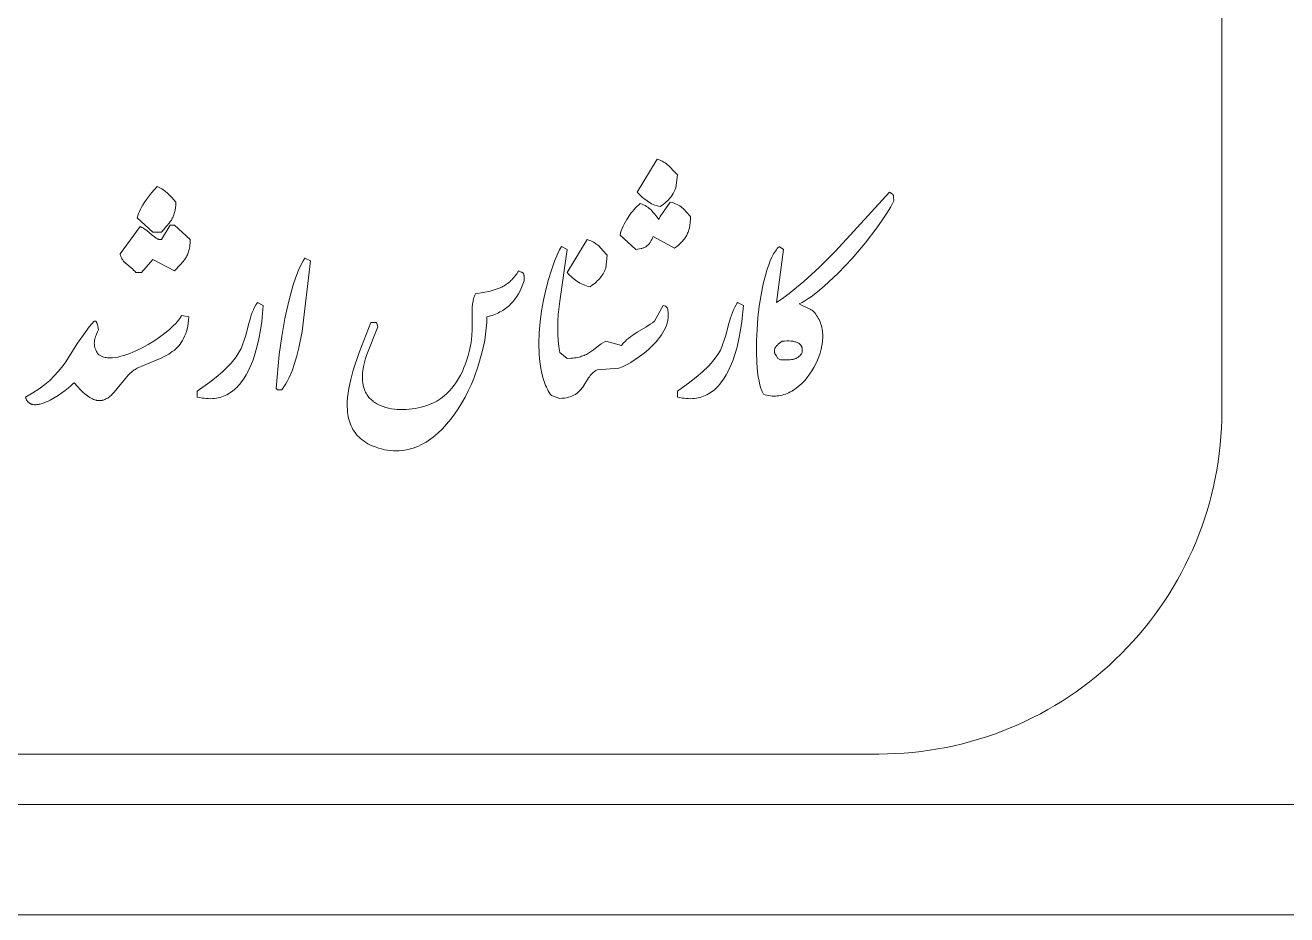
# Model space of a CAD drawing. Header units: metres. Extents: x 236 to 355, y 67 to 475.
# Drawn here: x 296.351 to 297.454, y 391.087 to 391.865 of the extents above; entities that cross this region are included whole.
import ezdxf

# ---------------------------------------------------------------- set-up
doc = ezdxf.new("R2010")
doc.units = ezdxf.units.M
doc.header["$LTSCALE"] = 0.007
doc.header["$MEASUREMENT"] = 0
doc.layers.add('6', color=6, linetype='Continuous')
doc.layers.add('H', color=7, linetype='Continuous')
doc.layers.add('decoration', color=251, linetype='Continuous', lineweight=18)

msp = doc.modelspace()

# ---------------------------------------------------------------- linework, layer by layer
at = {"layer": '6', "lineweight": 5}
for points in [[(311.8328, 410.4795), (283.7399, 410.4795), (283.7399, 391.0867), (311.8328, 391.0867)], [(311.7364, 410.3831), (283.8364, 410.3831), (283.8364, 391.1831), (311.7364, 391.1831)]]:
    msp.add_lwpolyline(points, close=True, dxfattribs=at)
at = {"layer": 'decoration', "lineweight": 5, "ltscale": 0.5}
msp.add_lwpolyline([(293.8474, 392.6138), (297.0975, 392.6138, -0.414214), (297.3975, 392.3138), (297.3975, 391.5272, -0.414214), (297.0975, 391.2272), (293.8474, 391.2272, -0.414214), (293.5474, 391.5272), (293.5474, 392.3138, -0.414214)], format="xyb", close=True, dxfattribs=at)
at = {"layer": 'H', "lineweight": 5}
for points in [[(296.9037, 391.7475), (296.9053, 391.747), (296.9068, 391.7464), (296.9081, 391.7457), (296.9094, 391.745), (296.9106, 391.7443), (296.9117, 391.7435), (296.9127, 391.7427), (296.9138, 391.7418), (296.9157, 391.74), (296.9175, 391.738), (296.9213, 391.7338), (296.92, 391.7225), (296.9195, 391.7211), (296.9189, 391.7198), (296.9182, 391.7186), (296.9176, 391.7174), (296.9168, 391.7162), (296.9161, 391.7151), (296.9153, 391.7141), (296.9144, 391.7131), (296.9135, 391.7121), (296.9126, 391.7112), (296.9116, 391.7102), (296.9106, 391.7094), (296.9085, 391.7077), (296.9062, 391.7062), (296.9047, 391.7065), (296.9031, 391.7069), (296.9016, 391.7074), (296.9002, 391.708), (296.8988, 391.7086), (296.8974, 391.7093), (296.8961, 391.7101), (296.8948, 391.711), (296.8936, 391.7119), (296.8924, 391.7128), (296.8901, 391.7147), (296.8881, 391.7167), (296.8862, 391.7187)], [(296.4665, 391.7237), (296.4692, 391.7223), (296.4704, 391.7216), (296.4715, 391.7208), (296.4726, 391.7201), (296.4736, 391.7193), (296.4755, 391.7177), (296.4773, 391.716), (296.4791, 391.7141), (296.4827, 391.7099), (296.4826, 391.7073), (296.4824, 391.705), (296.4821, 391.7028), (296.4818, 391.7018), (296.4816, 391.7008), (296.4813, 391.6999), (296.481, 391.699), (296.4807, 391.6981), (296.4803, 391.6973), (296.48, 391.6965), (296.4796, 391.6958), (296.4788, 391.6943), (296.4778, 391.6929), (296.4769, 391.6916), (296.4748, 391.6891), (296.4702, 391.6836), (296.4627, 391.6836), (296.4489, 391.6962), (296.4495, 391.6981), (296.4501, 391.7), (296.4509, 391.7019), (296.4518, 391.7038), (296.4528, 391.7057), (296.4539, 391.7076), (296.4562, 391.7112), (296.4587, 391.7147), (296.4613, 391.718)], [(297.1069, 391.7187), (297.1091, 391.7173), (297.1092, 391.7172), (297.1094, 391.7171), (297.1095, 391.7169), (297.1097, 391.7168), (297.1097, 391.7168), (297.1097, 391.7168), (297.1097, 391.7167), (297.1098, 391.7167), (297.1098, 391.7166), (297.1099, 391.7166), (297.1099, 391.7165), (297.1099, 391.7165), (297.1099, 391.7165), (297.11, 391.7164), (297.11, 391.7164), (297.11, 391.7164), (297.11, 391.7164), (297.11, 391.7164), (297.11, 391.7164), (297.11, 391.7164), (297.11, 391.7164), (297.11, 391.7164), (297.11, 391.7164), (297.11, 391.7164), (297.11, 391.7164), (297.11, 391.7164), (297.11, 391.7164), (297.11, 391.7164), (297.11, 391.7164), (297.11, 391.7164), (297.11, 391.7164), (297.11, 391.7163), (297.11, 391.7163), (297.1101, 391.7162), (297.1101, 391.7162), (297.1101, 391.716), (297.1102, 391.7158), (297.1102, 391.7156), (297.1103, 391.7152), (297.1104, 391.7146), (297.1107, 391.7112), (297.1079, 391.7059), (297.1045, 391.7002), (297.1005, 391.6941), (297.0959, 391.6876), (297.0856, 391.6742), (297.0741, 391.6607), (297.0619, 391.6478), (297.0498, 391.6364), (297.0439, 391.6315), (297.0383, 391.6272), (297.0355, 391.6254), (297.0329, 391.6237), (297.0304, 391.6222), (297.0279, 391.621), (297.0304, 391.6197), (297.0376, 391.6163), (297.0384, 391.6159), (297.0391, 391.6154), (297.0395, 391.6151), (297.0398, 391.6148), (297.0401, 391.6145), (297.0405, 391.6142), (297.0408, 391.6139), (297.0411, 391.6136), (297.0415, 391.6132), (297.0418, 391.6128), (297.0421, 391.6124), (297.0424, 391.6119), (297.043, 391.6109), (297.0438, 391.6097), (297.0446, 391.6085), (297.0453, 391.6072), (297.0459, 391.6059), (297.0464, 391.6045), (297.0469, 391.6031), (297.0473, 391.6017), (297.0477, 391.6002), (297.048, 391.5987), (297.0482, 391.5972), (297.0483, 391.5957), (297.0484, 391.5941), (297.0485, 391.5926), (297.0484, 391.591), (297.0483, 391.5894), (297.0482, 391.5878), (297.0477, 391.5845), (297.047, 391.5813), (297.0461, 391.578), (297.0451, 391.5748), (297.0438, 391.5716), (297.0423, 391.5684), (297.0407, 391.5653), (297.0389, 391.5624), (297.037, 391.5595), (297.0349, 391.5567), (297.0327, 391.5541), (297.0304, 391.5517), (297.028, 391.5495), (297.0254, 391.5474), (297.0241, 391.5465), (297.0228, 391.5456), (297.0215, 391.5447), (297.0201, 391.544), (297.0187, 391.5433), (297.0173, 391.5426), (297.0159, 391.5421), (297.0145, 391.5416), (297.013, 391.5412), (297.0116, 391.5408), (297.0101, 391.5405), (297.0086, 391.5404), (297.0072, 391.5403), (297.0057, 391.5402), (297.0042, 391.5403), (297.0027, 391.5405), (297.0011, 391.5407), (296.9996, 391.541), (296.9981, 391.5415), (296.9966, 391.542), (296.996, 391.5431), (296.9955, 391.5444), (296.9949, 391.5457), (296.9944, 391.5471), (296.9935, 391.5501), (296.9928, 391.5535), (296.9921, 391.5571), (296.9915, 391.5611), (296.9908, 391.5696), (296.9904, 391.5788), (296.9905, 391.5886), (296.991, 391.5987), (296.9918, 391.6089), (296.993, 391.6191), (296.9946, 391.629), (296.9965, 391.6384), (296.9987, 391.6471), (296.9999, 391.6512), (297.0012, 391.655), (297.0026, 391.6585), (297.004, 391.6617), (297.0055, 391.6646), (297.0063, 391.6659), (297.0071, 391.6672), (297.0079, 391.6683), (297.0087, 391.6693), (297.0095, 391.6703), (297.01, 391.6707), (297.0104, 391.6711), (297.0141, 391.6686), (297.0079, 391.6222), (297.0105, 391.6239), (297.0133, 391.6257), (297.0192, 391.63), (297.032, 391.6406), (297.0456, 391.6532), (297.0595, 391.667)], [(296.9151, 391.7099), (296.9168, 391.7096), (296.9184, 391.7091), (296.9198, 391.7086), (296.9211, 391.708), (296.9217, 391.7077), (296.9223, 391.7073), (296.9234, 391.7067), (296.9245, 391.7059), (296.9255, 391.7051), (296.9264, 391.7043), (296.9273, 391.7034), (296.929, 391.7015), (296.9327, 391.6974), (296.9327, 391.6947), (296.9325, 391.6922), (296.9322, 391.6898), (296.9318, 391.6876), (296.9316, 391.6866), (296.9313, 391.6856), (296.931, 391.6846), (296.9307, 391.6837), (296.9303, 391.6828), (296.9299, 391.6819), (296.9295, 391.6811), (296.9291, 391.6803), (296.9286, 391.6795), (296.9281, 391.6787), (296.9276, 391.678), (296.927, 391.6773), (296.9259, 391.6759), (296.9246, 391.6746), (296.9233, 391.6733), (296.9219, 391.6721), (296.9189, 391.6698), (296.9001, 391.6799), (296.8996, 391.6786), (296.8991, 391.6774), (296.8985, 391.6763), (296.8979, 391.6753), (296.8976, 391.6748), (296.8973, 391.6743), (296.8969, 391.6739), (296.8966, 391.6735), (296.8962, 391.673), (296.8958, 391.6726), (296.8954, 391.6723), (296.895, 391.6719), (296.8946, 391.6716), (296.8941, 391.6713), (296.8936, 391.6709), (296.8931, 391.6707), (296.8926, 391.6704), (296.8921, 391.6701), (296.8915, 391.6699), (296.8909, 391.6697), (296.8903, 391.6695), (296.8896, 391.6693), (296.8882, 391.669), (296.8867, 391.6688), (296.8851, 391.6686), (296.8713, 391.6811), (296.8717, 391.683), (296.8723, 391.6849), (296.8731, 391.6869), (296.8739, 391.6888), (296.8749, 391.6908), (296.8759, 391.6927), (296.877, 391.6947), (296.8782, 391.6966), (296.8807, 391.7002), (296.8821, 391.7019), (296.8834, 391.7035), (296.8848, 391.705), (296.8861, 391.7063), (296.8875, 391.7076), (296.8888, 391.7087), (296.8904, 391.7081), (296.8918, 391.7075), (296.8931, 391.7069), (296.8943, 391.7062), (296.8954, 391.7055), (296.8964, 391.7047), (296.8974, 391.7039), (296.8983, 391.7031), (296.8992, 391.7022), (296.9, 391.7012), (296.9016, 391.6993), (296.9051, 391.6949), (296.9064, 391.6974)], [(296.4777, 391.6899), (296.4815, 391.6899), (296.4953, 391.6774), (296.4952, 391.6746), (296.495, 391.672), (296.4948, 391.6708), (296.4946, 391.6697), (296.4944, 391.6686), (296.4941, 391.6676), (296.4938, 391.6666), (296.4935, 391.6657), (296.4932, 391.6648), (296.4928, 391.6639), (296.4924, 391.6631), (296.492, 391.6622), (296.4915, 391.6615), (296.4911, 391.6607), (296.4901, 391.6593), (296.489, 391.6579), (296.4867, 391.6553), (296.4815, 391.6498), (296.4627, 391.6598), (296.4527, 391.6485), (296.4477, 391.6485), (296.4467, 391.6496), (296.4457, 391.6506), (296.4447, 391.6515), (296.4437, 391.6524), (296.4397, 391.6556), (296.4388, 391.6565), (296.4379, 391.6574), (296.4375, 391.6578), (296.437, 391.6583), (296.4366, 391.6588), (296.4362, 391.6594), (296.4359, 391.66), (296.4355, 391.6605), (296.4352, 391.6612), (296.4349, 391.6618), (296.4346, 391.6625), (296.4343, 391.6633), (296.4341, 391.664), (296.4339, 391.6648), (296.4514, 391.6886), (296.4522, 391.6883), (296.453, 391.6879), (296.4537, 391.6875), (296.4545, 391.6871), (296.4559, 391.6861), (296.4572, 391.6852), (296.4619, 391.6812), (296.464, 391.6795), (296.4651, 391.6788), (296.4656, 391.6784), (296.4661, 391.6782), (296.4666, 391.6779), (296.4671, 391.6777), (296.4674, 391.6776), (296.4676, 391.6775), (296.4679, 391.6774), (296.4681, 391.6774), (296.4684, 391.6773), (296.4686, 391.6773), (296.4689, 391.6773), (296.4692, 391.6773), (296.4694, 391.6773), (296.4697, 391.6773), (296.4699, 391.6773), (296.4702, 391.6774)], [(296.8199, 391.6711), (296.8249, 391.6686), (296.8185, 391.6233), (296.8172, 391.6116), (296.8168, 391.6059), (296.8167, 391.6002), (296.8167, 391.5945), (296.817, 391.589), (296.8177, 391.5836), (296.8186, 391.5784), (296.8249, 391.5733), (296.8283, 391.5734), (296.8298, 391.5735), (296.8313, 391.5737), (296.8327, 391.5739), (296.834, 391.5741), (296.8353, 391.5744), (296.8365, 391.5747), (296.8376, 391.5751), (296.8387, 391.5754), (296.8398, 391.5759), (296.8408, 391.5763), (296.8418, 391.5768), (296.8427, 391.5773), (296.8445, 391.5784), (296.8462, 391.5795), (296.8479, 391.5807), (296.8512, 391.5833), (296.8547, 391.5859), (296.8566, 391.5871), (296.8587, 391.5884), (296.8725, 391.5846), (296.8733, 391.5856), (296.874, 391.5865), (296.8756, 391.5881), (296.8772, 391.5897), (296.8789, 391.5911), (296.8806, 391.5925), (296.8824, 391.5937), (296.8862, 391.5961), (296.8938, 391.6006), (296.8976, 391.6031), (296.8995, 391.6045), (296.9014, 391.6059), (296.9089, 391.6197), (296.91, 391.6193), (296.9107, 391.619), (296.9111, 391.6189), (296.9112, 391.6189), (296.9112, 391.6189), (296.9112, 391.6189), (296.9112, 391.6189), (296.9112, 391.6189), (296.9112, 391.6189), (296.9112, 391.6189), (296.9112, 391.6189), (296.9112, 391.6189), (296.9112, 391.6189), (296.9112, 391.6189), (296.9112, 391.6189), (296.9112, 391.6189), (296.9112, 391.6189), (296.9112, 391.6189), (296.9112, 391.6189), (296.9112, 391.6189), (296.9112, 391.6189), (296.9112, 391.6189), (296.9112, 391.6189), (296.9112, 391.6189), (296.9112, 391.6189), (296.9112, 391.6189), (296.9112, 391.6189), (296.9112, 391.6189), (296.9112, 391.6189), (296.9112, 391.6189), (296.9112, 391.6189), (296.9112, 391.6189), (296.9112, 391.6189), (296.9112, 391.6189), (296.9112, 391.6189), (296.9112, 391.6189), (296.9112, 391.6189), (296.9112, 391.6189), (296.9112, 391.6189), (296.9112, 391.6189), (296.9112, 391.6189), (296.9112, 391.6189), (296.9112, 391.6189), (296.9112, 391.6189), (296.9112, 391.6189), (296.9112, 391.6189), (296.9112, 391.6189), (296.9112, 391.6189), (296.9112, 391.6189), (296.9112, 391.6189), (296.9112, 391.6189), (296.9112, 391.6189), (296.9112, 391.6189), (296.9112, 391.6189), (296.9112, 391.6189), (296.9112, 391.6189), (296.9112, 391.6189), (296.9112, 391.6189), (296.9112, 391.6189), (296.9112, 391.6189), (296.9112, 391.6189), (296.9112, 391.6189), (296.9112, 391.6189), (296.9112, 391.6189), (296.9112, 391.6189), (296.9112, 391.6189), (296.9112, 391.6189), (296.9112, 391.6189), (296.9113, 391.6188), (296.9113, 391.6188), (296.9113, 391.6188), (296.9113, 391.6188), (296.9113, 391.6188), (296.9113, 391.6188), (296.9113, 391.6188), (296.9113, 391.6188), (296.9113, 391.6188), (296.9113, 391.6188), (296.9113, 391.6188), (296.9113, 391.6188), (296.9113, 391.6188), (296.9113, 391.6188), (296.9113, 391.6188), (296.9113, 391.6188), (296.9113, 391.6188), (296.9113, 391.6188), (296.9113, 391.6188), (296.9113, 391.6188), (296.9113, 391.6188), (296.9113, 391.6188), (296.9113, 391.6188), (296.9113, 391.6188), (296.9113, 391.6188), (296.9113, 391.6188), (296.9113, 391.6188), (296.9113, 391.6188), (296.9113, 391.6188), (296.9113, 391.6188), (296.9113, 391.6188), (296.9113, 391.6188), (296.9113, 391.6188), (296.9113, 391.6188), (296.9113, 391.6188), (296.9113, 391.6188), (296.9113, 391.6188), (296.9113, 391.6188), (296.9113, 391.6188), (296.9113, 391.6188), (296.9113, 391.6188), (296.9113, 391.6188), (296.9113, 391.6188), (296.9113, 391.6188), (296.9113, 391.6188), (296.9113, 391.6188), (296.9113, 391.6188), (296.9113, 391.6188), (296.9113, 391.6188), (296.9113, 391.6188), (296.9126, 391.6172), (296.9129, 391.6161), (296.9131, 391.615), (296.9132, 391.6139), (296.9133, 391.6128), (296.9134, 391.6117), (296.9134, 391.6106), (296.9133, 391.6095), (296.9132, 391.6084), (296.9131, 391.6074), (296.9129, 391.6063), (296.9126, 391.6052), (296.9123, 391.6042), (296.912, 391.6031), (296.9117, 391.602), (296.9108, 391.6), (296.9098, 391.5979), (296.9087, 391.5959), (296.9075, 391.5939), (296.9061, 391.5919), (296.9046, 391.59), (296.9031, 391.5881), (296.9014, 391.5863), (296.8997, 391.5845), (296.8961, 391.5811), (296.8922, 391.5779), (296.8883, 391.5749), (296.8844, 391.5722), (296.8805, 391.5698), (296.8768, 391.5677), (296.8732, 391.566), (296.87, 391.5646), (296.8512, 391.5633), (296.85, 391.5626), (296.8489, 391.5618), (296.8478, 391.5609), (296.8469, 391.56), (296.846, 391.5591), (296.8451, 391.5582), (296.8444, 391.5572), (296.8436, 391.5562), (296.8385, 391.5482), (296.8378, 391.5472), (296.8371, 391.5463), (296.8363, 391.5454), (296.8355, 391.5445), (296.8346, 391.5437), (296.8336, 391.5429), (296.8326, 391.5421), (296.8321, 391.5418), (296.8315, 391.5414), (296.8309, 391.5411), (296.8303, 391.5408), (296.829, 391.5402), (296.8276, 391.5397), (296.8261, 391.5393), (296.8244, 391.5389), (296.8226, 391.5386), (296.8207, 391.5384), (296.8186, 391.5382), (296.8111, 391.5408), (296.8102, 391.5421), (296.8092, 391.5435), (296.8084, 391.5449), (296.8076, 391.5464), (296.8068, 391.548), (296.8061, 391.5496), (296.8048, 391.553), (296.8037, 391.5567), (296.8027, 391.5605), (296.8019, 391.5644), (296.8013, 391.5686), (296.8008, 391.5729), (296.8005, 391.5772), (296.8003, 391.5863), (296.8006, 391.5957), (296.8014, 391.6052), (296.8026, 391.6148), (296.8043, 391.6242), (296.8062, 391.6334), (296.8085, 391.6422), (296.8111, 391.6505), (296.8139, 391.6582), (296.8168, 391.6651), (296.8183, 391.6682)], [(296.8424, 391.6774), (296.844, 391.6768), (296.8455, 391.6762), (296.8468, 391.6756), (296.8481, 391.6749), (296.8493, 391.6741), (296.8504, 391.6733), (296.8515, 391.6725), (296.8525, 391.6716), (296.8544, 391.6698), (296.8562, 391.6678), (296.86, 391.6636), (296.8587, 391.6523), (296.8582, 391.6509), (296.8576, 391.6496), (296.8569, 391.6484), (296.8563, 391.6472), (296.8555, 391.6461), (296.8548, 391.645), (296.854, 391.6439), (296.8531, 391.6429), (296.8522, 391.6419), (296.8513, 391.641), (296.8503, 391.6401), (296.8493, 391.6392), (296.8472, 391.6376), (296.845, 391.636), (296.8434, 391.6363), (296.8418, 391.6367), (296.8403, 391.6372), (296.8389, 391.6378), (296.8375, 391.6384), (296.8361, 391.6392), (296.8348, 391.64), (296.8335, 391.6408), (296.8323, 391.6417), (296.8311, 391.6426), (296.8288, 391.6445), (296.8268, 391.6465), (296.8249, 391.6485)], [(296.5955, 391.6611), (296.6006, 391.6586), (296.5931, 391.5969), (296.5903, 391.5824), (296.5885, 391.5755), (296.5865, 391.5689), (296.5843, 391.5625), (296.5817, 391.5566), (296.5803, 391.5537), (296.5788, 391.551), (296.5772, 391.5483), (296.5755, 391.5458), (296.5717, 391.5458), (296.5705, 391.547), (296.5732, 391.5767), (296.5754, 391.5925), (296.5781, 391.6082), (296.5814, 391.6234), (296.5854, 391.6377), (296.5877, 391.6442), (296.5901, 391.6504), (296.5927, 391.656), (296.5941, 391.6586)], [(296.7823, 391.6498), (296.7841, 391.6491), (296.7848, 391.6488), (296.7854, 391.6486), (296.7857, 391.6484), (296.7859, 391.6483), (296.786, 391.6482), (296.7861, 391.6481), (296.7862, 391.6481), (296.7862, 391.6481), (296.7862, 391.6481), (296.7862, 391.6481), (296.7862, 391.648), (296.7862, 391.648), (296.7862, 391.648), (296.7863, 391.648), (296.7863, 391.648), (296.7863, 391.648), (296.7864, 391.6479), (296.7864, 391.6479), (296.7864, 391.6479), (296.7864, 391.6479), (296.7864, 391.6479), (296.7864, 391.6479), (296.7864, 391.6479), (296.7864, 391.6479), (296.7864, 391.6479), (296.7864, 391.6479), (296.7864, 391.6479), (296.7864, 391.6479), (296.7864, 391.6479), (296.7864, 391.6479), (296.7864, 391.6479), (296.7864, 391.6479), (296.7865, 391.6479), (296.7865, 391.6479), (296.7865, 391.6479), (296.7865, 391.6479), (296.7865, 391.6478), (296.7865, 391.6478), (296.7865, 391.6478), (296.7865, 391.6478), (296.7865, 391.6478), (296.7865, 391.6478), (296.7865, 391.6478), (296.7865, 391.6478), (296.7865, 391.6478), (296.7865, 391.6478), (296.7865, 391.6478), (296.7865, 391.6478), (296.7866, 391.6477), (296.7866, 391.6477), (296.7866, 391.6477), (296.7866, 391.6477), (296.7866, 391.6477), (296.7866, 391.6477), (296.7866, 391.6477), (296.7866, 391.6477), (296.7866, 391.6477), (296.7866, 391.6477), (296.7866, 391.6477), (296.7866, 391.6477), (296.7866, 391.6477), (296.7866, 391.6476), (296.7866, 391.6476), (296.7866, 391.6476), (296.7866, 391.6476), (296.7866, 391.6476), (296.7866, 391.6476), (296.7866, 391.6476), (296.7866, 391.6476), (296.7866, 391.6476), (296.7866, 391.6476), (296.7867, 391.6476), (296.7867, 391.6476), (296.7867, 391.6476), (296.7867, 391.6476), (296.7867, 391.6475), (296.7867, 391.6475), (296.7868, 391.6474), (296.7868, 391.6474), (296.7868, 391.6474), (296.7868, 391.6474), (296.7868, 391.6474), (296.7868, 391.6474), (296.7868, 391.6474), (296.7868, 391.6474), (296.7868, 391.6474), (296.7868, 391.6474), (296.7868, 391.6474), (296.7868, 391.6474), (296.7868, 391.6474), (296.7868, 391.6474), (296.7868, 391.6474), (296.7868, 391.6474), (296.7868, 391.6474), (296.7868, 391.6473), (296.7869, 391.6472), (296.7869, 391.6471), (296.7869, 391.647), (296.787, 391.6469), (296.787, 391.6468), (296.787, 391.6467), (296.7871, 391.6464), (296.7871, 391.6462), (296.7872, 391.6459), (296.7872, 391.6452), (296.7873, 391.641), (296.7862, 391.6381), (296.7851, 391.6352), (296.7838, 391.6325), (296.7824, 391.6298), (296.7808, 391.6274), (296.7791, 391.625), (296.7773, 391.6228), (296.7754, 391.6207), (296.7744, 391.6197), (296.7733, 391.6187), (296.7722, 391.6178), (296.7711, 391.617), (296.7699, 391.6161), (296.7687, 391.6153), (296.7675, 391.6146), (296.7662, 391.6139), (296.7649, 391.6132), (296.7636, 391.6126), (296.7622, 391.612), (296.7608, 391.6114), (296.7593, 391.6109), (296.7578, 391.6105), (296.7547, 391.6097), (296.7546, 391.6048), (296.7542, 391.5997), (296.7536, 391.5944), (296.7528, 391.5891), (296.7517, 391.5836), (296.7504, 391.5781), (296.7472, 391.5669), (296.7432, 391.5557), (296.7409, 391.5502), (296.7384, 391.5448), (296.7357, 391.5395), (296.7328, 391.5343), (296.7297, 391.5293), (296.7265, 391.5246), (296.7231, 391.52), (296.7195, 391.5157), (296.7158, 391.5117), (296.7119, 391.5079), (296.7078, 391.5045), (296.7058, 391.503), (296.7037, 391.5015), (296.7015, 391.5001), (296.6993, 391.4989), (296.6971, 391.4977), (296.6948, 391.4966), (296.6925, 391.4957), (296.6902, 391.4948), (296.6879, 391.4941), (296.6855, 391.4935), (296.683, 391.493), (296.6806, 391.4927), (296.6781, 391.4925), (296.6756, 391.4924), (296.673, 391.4924), (296.6705, 391.4926), (296.6679, 391.4929), (296.6652, 391.4934), (296.6626, 391.4941), (296.6599, 391.4948), (296.6572, 391.4958), (296.6545, 391.4969), (296.6525, 391.4978), (296.6506, 391.4987), (296.6489, 391.4998), (296.6473, 391.5008), (296.6457, 391.502), (296.6443, 391.5031), (296.6429, 391.5044), (296.6417, 391.5056), (296.6405, 391.507), (296.6395, 391.5084), (296.6385, 391.5098), (296.6376, 391.5112), (296.6368, 391.5127), (296.636, 391.5143), (296.6354, 391.5159), (296.6348, 391.5175), (296.6343, 391.5192), (296.6338, 391.5208), (296.6335, 391.5226), (296.6332, 391.5243), (296.6329, 391.5261), (296.6328, 391.5279), (296.6326, 391.5316), (296.6326, 391.5353), (296.6329, 391.5392), (296.6334, 391.543), (296.634, 391.547), (296.6357, 391.5549), (296.6379, 391.5629), (296.6431, 391.5784), (296.6532, 391.6047), (296.6582, 391.6047), (296.6595, 391.6009), (296.6496, 391.5767), (296.6485, 391.5732), (296.6476, 391.5697), (296.6468, 391.5661), (296.6462, 391.5625), (296.646, 391.5607), (296.6459, 391.5589), (296.6459, 391.5571), (296.6459, 391.5553), (296.646, 391.5536), (296.6462, 391.5518), (296.6465, 391.55), (296.6469, 391.5483), (296.6473, 391.5471), (296.6476, 391.546), (296.6481, 391.5449), (296.6485, 391.5438), (296.6491, 391.5428), (296.6496, 391.5418), (296.6503, 391.5409), (296.6509, 391.54), (296.6516, 391.5392), (296.6524, 391.5383), (296.6532, 391.5375), (296.654, 391.5368), (296.6549, 391.5361), (296.6557, 391.5354), (296.6567, 391.5347), (296.6576, 391.5341), (296.6586, 391.5335), (296.6597, 391.533), (296.6607, 391.5325), (296.6618, 391.532), (296.664, 391.5312), (296.6663, 391.5304), (296.6688, 391.5298), (296.6712, 391.5293), (296.6738, 391.529), (296.6763, 391.5287), (296.6789, 391.5286), (296.6816, 391.5286), (296.6842, 391.5287), (296.6869, 391.5288), (296.6895, 391.5291), (296.6921, 391.5295), (296.6947, 391.53), (296.6972, 391.5306), (296.6997, 391.5313), (296.7021, 391.532), (296.7045, 391.5329), (296.7067, 391.5338), (296.7089, 391.5348), (296.7109, 391.5359), (296.7128, 391.537), (296.7146, 391.5382), (296.7172, 391.5403), (296.7196, 391.5425), (296.722, 391.5448), (296.7242, 391.5473), (296.7262, 391.55), (296.7282, 391.5528), (296.73, 391.5557), (296.7317, 391.5587), (296.7333, 391.5619), (296.7347, 391.5652), (296.7361, 391.5686), (296.7373, 391.5721), (296.7384, 391.5757), (296.7393, 391.5794), (296.7409, 391.5871), (296.7414, 391.59), (296.7416, 391.5929), (296.7419, 391.5988), (296.7418, 391.6102), (296.7418, 391.6156), (296.7419, 391.6182), (296.7422, 391.6208), (296.7426, 391.6232), (296.7428, 391.6243), (296.7431, 391.6255), (296.7434, 391.6266), (296.7438, 391.6277), (296.7442, 391.6287), (296.7447, 391.6297), (296.7515, 391.6309), (296.7576, 391.6321), (296.7603, 391.6329), (296.7629, 391.6337), (296.7654, 391.6346), (296.7677, 391.6357), (296.7688, 391.6362), (296.7699, 391.6368), (296.7709, 391.6375), (296.7719, 391.6382), (296.7729, 391.6389), (296.7739, 391.6396), (296.7748, 391.6404), (296.7757, 391.6413), (296.7766, 391.6421), (296.7775, 391.6431), (296.7783, 391.6441), (296.7792, 391.6451), (296.7808, 391.6473)], [(296.5542, 391.6222), (296.5592, 391.6197), (296.5579, 391.6055), (296.5568, 391.5981), (296.5554, 391.5905), (296.5536, 391.583), (296.5515, 391.5757), (296.5503, 391.5721), (296.5489, 391.5686), (296.5475, 391.5652), (296.5459, 391.562), (296.5442, 391.5589), (296.5424, 391.5559), (296.5405, 391.5531), (296.5384, 391.5505), (296.5373, 391.5493), (296.5362, 391.5481), (296.535, 391.547), (296.5338, 391.5459), (296.5326, 391.5449), (296.5313, 391.544), (296.53, 391.5431), (296.5287, 391.5423), (296.5273, 391.5415), (296.5259, 391.5408), (296.5244, 391.5402), (296.5229, 391.5397), (296.5214, 391.5392), (296.5198, 391.5388), (296.5182, 391.5385), (296.5165, 391.5383), (296.5148, 391.5381), (296.513, 391.538), (296.5112, 391.5381), (296.5094, 391.5382), (296.5075, 391.5384), (296.5056, 391.5386), (296.5036, 391.539), (296.5015, 391.5395), (296.5015, 391.5445), (296.5123, 391.5525), (296.5179, 391.5569), (296.5234, 391.5616), (296.5286, 391.5666), (296.5311, 391.5692), (296.5333, 391.5719), (296.5354, 391.5746), (296.5373, 391.5775), (296.5382, 391.5789), (296.539, 391.5804), (296.5397, 391.5819), (296.5404, 391.5834), (296.5414, 391.5859), (296.5423, 391.5884), (296.5438, 391.5936), (296.5465, 391.6038), (296.5479, 391.6088), (296.5487, 391.6112), (296.5496, 391.6135), (296.5505, 391.6158), (296.5516, 391.618), (296.5528, 391.6202), (296.5535, 391.6212)], [(296.974, 391.6222), (296.9791, 391.6197), (296.9777, 391.6055), (296.9766, 391.5981), (296.9752, 391.5905), (296.9735, 391.583), (296.9713, 391.5757), (296.9701, 391.5721), (296.9688, 391.5686), (296.9673, 391.5652), (296.9658, 391.562), (296.9641, 391.5589), (296.9623, 391.5559), (296.9603, 391.5531), (296.9583, 391.5505), (296.9572, 391.5493), (296.956, 391.5481), (296.9549, 391.547), (296.9537, 391.5459), (296.9525, 391.5449), (296.9512, 391.544), (296.9499, 391.5431), (296.9485, 391.5423), (296.9472, 391.5415), (296.9457, 391.5408), (296.9443, 391.5402), (296.9428, 391.5397), (296.9412, 391.5392), (296.9396, 391.5388), (296.938, 391.5385), (296.9363, 391.5383), (296.9346, 391.5381), (296.9329, 391.538), (296.9311, 391.5381), (296.9292, 391.5382), (296.9273, 391.5384), (296.9254, 391.5386), (296.9234, 391.539), (296.9214, 391.5395), (296.9214, 391.5445), (296.9321, 391.5525), (296.9378, 391.5569), (296.9433, 391.5616), (296.9485, 391.5666), (296.9509, 391.5692), (296.9532, 391.5719), (296.9553, 391.5746), (296.9572, 391.5775), (296.9581, 391.5789), (296.9589, 391.5804), (296.9596, 391.5819), (296.9603, 391.5834), (296.9612, 391.5859), (296.9621, 391.5884), (296.9637, 391.5936), (296.9664, 391.6038), (296.9678, 391.6088), (296.9686, 391.6112), (296.9694, 391.6135), (296.9704, 391.6158), (296.9715, 391.618), (296.9727, 391.6202), (296.9733, 391.6212)], [(296.4878, 391.6109), (296.494, 391.6097), (296.4938, 391.6068), (296.4935, 391.604), (296.4931, 391.6014), (296.4926, 391.599), (296.4919, 391.5967), (296.4912, 391.5946), (296.4904, 391.5926), (296.4895, 391.5907), (296.4886, 391.5889), (296.4875, 391.5872), (296.4864, 391.5857), (296.4852, 391.5842), (296.4839, 391.5828), (296.4825, 391.5815), (296.4811, 391.5803), (296.4796, 391.5792), (296.4781, 391.5781), (296.4765, 391.577), (296.473, 391.5751), (296.4694, 391.5733), (296.4656, 391.5716), (296.4489, 391.5646), (296.4481, 391.5641), (296.4472, 391.5637), (296.4464, 391.5632), (296.4456, 391.5626), (296.4448, 391.562), (296.4441, 391.5614), (296.4426, 391.5601), (296.4411, 391.5586), (296.4397, 391.5571), (296.4369, 391.5537), (296.4315, 391.5469), (296.4288, 391.5437), (296.4274, 391.5423), (296.426, 391.5409), (296.4253, 391.5403), (296.4246, 391.5397), (296.4238, 391.5392), (296.4231, 391.5386), (296.4223, 391.5382), (296.4215, 391.5378), (296.4207, 391.5374), (296.4199, 391.5371), (296.4191, 391.5368), (296.4187, 391.5367), (296.4182, 391.5366), (296.4178, 391.5366), (296.4174, 391.5365), (296.4169, 391.5364), (296.4165, 391.5364), (296.4161, 391.5364), (296.4156, 391.5364), (296.4151, 391.5364), (296.4147, 391.5365), (296.4142, 391.5365), (296.4137, 391.5366), (296.4133, 391.5367), (296.4128, 391.5368), (296.4118, 391.5371), (296.4108, 391.5374), (296.4098, 391.5378), (296.4087, 391.5384), (296.4076, 391.539), (296.4065, 391.5397), (296.4054, 391.5404), (296.4042, 391.5413), (296.403, 391.5423), (296.4018, 391.5434), (296.3993, 391.5458), (296.3966, 391.5487), (296.3938, 391.552), (296.3933, 391.5515), (296.3926, 391.5509), (296.3909, 391.5493), (296.3887, 391.5474), (296.386, 391.5453), (296.3831, 391.5431), (296.3798, 391.5409), (296.3764, 391.5388), (296.3728, 391.5368), (296.3711, 391.5359), (296.3693, 391.5352), (296.3675, 391.5345), (296.3658, 391.5339), (296.3641, 391.5334), (296.3633, 391.5332), (296.3625, 391.5331), (296.3617, 391.5329), (296.3609, 391.5329), (296.3602, 391.5328), (296.3594, 391.5328), (296.3587, 391.5328), (296.358, 391.5329), (296.3573, 391.5331), (296.357, 391.5331), (296.3567, 391.5332), (296.3563, 391.5333), (296.356, 391.5335), (296.3557, 391.5336), (296.3554, 391.5337), (296.3551, 391.5339), (296.3549, 391.5341), (296.3546, 391.5342), (296.3543, 391.5344), (296.3541, 391.5346), (296.3538, 391.5349), (296.3536, 391.5351), (296.3533, 391.5353), (296.3531, 391.5356), (296.3529, 391.5359), (296.3527, 391.5362), (296.3524, 391.5365), (296.3523, 391.5368), (296.3521, 391.5371), (296.3519, 391.5375), (296.3517, 391.5379), (296.3516, 391.5382), (296.3514, 391.5386), (296.3512, 391.5395), (296.3576, 391.5431), (296.3632, 391.5468), (296.3682, 391.5504), (296.3725, 391.5541), (296.3764, 391.5579), (296.3798, 391.5617), (296.3829, 391.5656), (296.3858, 391.5695), (296.3968, 391.5865), (296.4033, 391.5959), (296.407, 391.6008), (296.4113, 391.6059), (296.4126, 391.6059), (296.4136, 391.6043), (296.4138, 391.6039), (296.4139, 391.6036), (296.4141, 391.6033), (296.4142, 391.603), (296.4143, 391.6026), (296.4144, 391.6022), (296.4146, 391.6013), (296.4151, 391.5984), (296.4142, 391.5966), (296.4133, 391.5946), (296.4129, 391.5935), (296.4125, 391.5924), (296.4122, 391.5913), (296.4119, 391.5902), (296.4117, 391.5891), (296.4115, 391.5879), (296.4115, 391.5874), (296.4114, 391.5868), (296.4114, 391.5862), (296.4115, 391.5856), (296.4115, 391.585), (296.4116, 391.5844), (296.4117, 391.5838), (296.4118, 391.5832), (296.4119, 391.5826), (296.4121, 391.582), (296.4123, 391.5814), (296.4126, 391.5809), (296.4132, 391.5794), (296.4138, 391.5784), (296.4141, 391.5779), (296.4142, 391.5777), (296.4143, 391.5775), (296.4145, 391.5774), (296.4146, 391.5772), (296.4147, 391.577), (296.4149, 391.5769), (296.415, 391.5768), (296.4152, 391.5766), (296.4153, 391.5765), (296.4155, 391.5764), (296.4159, 391.5761), (296.4164, 391.5758), (296.4188, 391.5746), (296.4198, 391.5743), (296.4208, 391.5741), (296.4218, 391.574), (296.4229, 391.5739), (296.4239, 391.5738), (296.425, 391.5738), (296.4262, 391.5738), (296.4273, 391.5739), (296.4297, 391.5741), (296.4321, 391.5745), (296.4346, 391.5751), (296.4372, 391.5758), (296.4398, 391.5767), (296.4425, 391.5776), (296.4478, 391.5799), (296.4532, 391.5825), (296.4585, 391.5854), (296.4636, 391.5885), (296.4685, 391.5919), (296.473, 391.5953), (296.4771, 391.5987), (296.4808, 391.602), (296.4824, 391.6036), (296.4838, 391.6052), (296.4851, 391.6067), (296.4862, 391.6082), (296.4866, 391.6089), (296.4871, 391.6096), (296.4874, 391.6103)], [(297.0129, 391.5884), (297.0095, 391.5857), (297.0091, 391.5854), (297.0088, 391.585), (297.0084, 391.5847), (297.0081, 391.5843), (297.0077, 391.5838), (297.0074, 391.5833), (297.007, 391.5828), (297.0066, 391.5821), (297.0064, 391.5805), (297.0063, 391.5799), (297.0063, 391.5796), (297.0063, 391.5793), (297.0063, 391.579), (297.0063, 391.5787), (297.0063, 391.5785), (297.0064, 391.5783), (297.0064, 391.5781), (297.0065, 391.5778), (297.0066, 391.5776), (297.0066, 391.5774), (297.0067, 391.5772), (297.0068, 391.577), (297.007, 391.5766), (297.0076, 391.5757), (297.0091, 391.5733), (297.0116, 391.5721), (297.0152, 391.5719), (297.0183, 391.572), (297.0197, 391.5721), (297.0211, 391.5722), (297.0223, 391.5724), (297.0229, 391.5726), (297.0235, 391.5727), (297.0241, 391.5729), (297.0246, 391.5731), (297.0251, 391.5733), (297.0256, 391.5735), (297.0261, 391.5738), (297.0266, 391.5741), (297.027, 391.5744), (297.0274, 391.5747), (297.0279, 391.5751), (297.0283, 391.5755), (297.0287, 391.5759), (297.029, 391.5763), (297.0294, 391.5768), (297.0298, 391.5773), (297.0301, 391.5778), (297.0304, 391.5784), (297.0306, 391.5791), (297.0306, 391.5799), (297.0306, 391.5806), (297.0306, 391.5809), (297.0306, 391.5813), (297.0306, 391.5816), (297.0305, 391.5819), (297.0304, 391.5822), (297.0304, 391.5825), (297.0303, 391.5828), (297.0302, 391.5831), (297.0301, 391.5834), (297.03, 391.5837), (297.0298, 391.5839), (297.0297, 391.5842), (297.0296, 391.5844), (297.0294, 391.5847), (297.0292, 391.5849), (297.029, 391.5851), (297.0288, 391.5854), (297.0286, 391.5856), (297.0284, 391.5858), (297.0282, 391.586), (297.028, 391.5862), (297.0277, 391.5863), (297.0275, 391.5865), (297.0272, 391.5867), (297.0266, 391.587), (297.026, 391.5873), (297.0254, 391.5875), (297.0247, 391.5877), (297.024, 391.5879), (297.0233, 391.5881), (297.0225, 391.5883), (297.0217, 391.5884), (297.0208, 391.5885), (297.019, 391.5886), (297.0171, 391.5886), (297.015, 391.5885)]]:
    msp.add_lwpolyline(points, close=True, dxfattribs=at)

doc.saveas('drawing.dxf')
